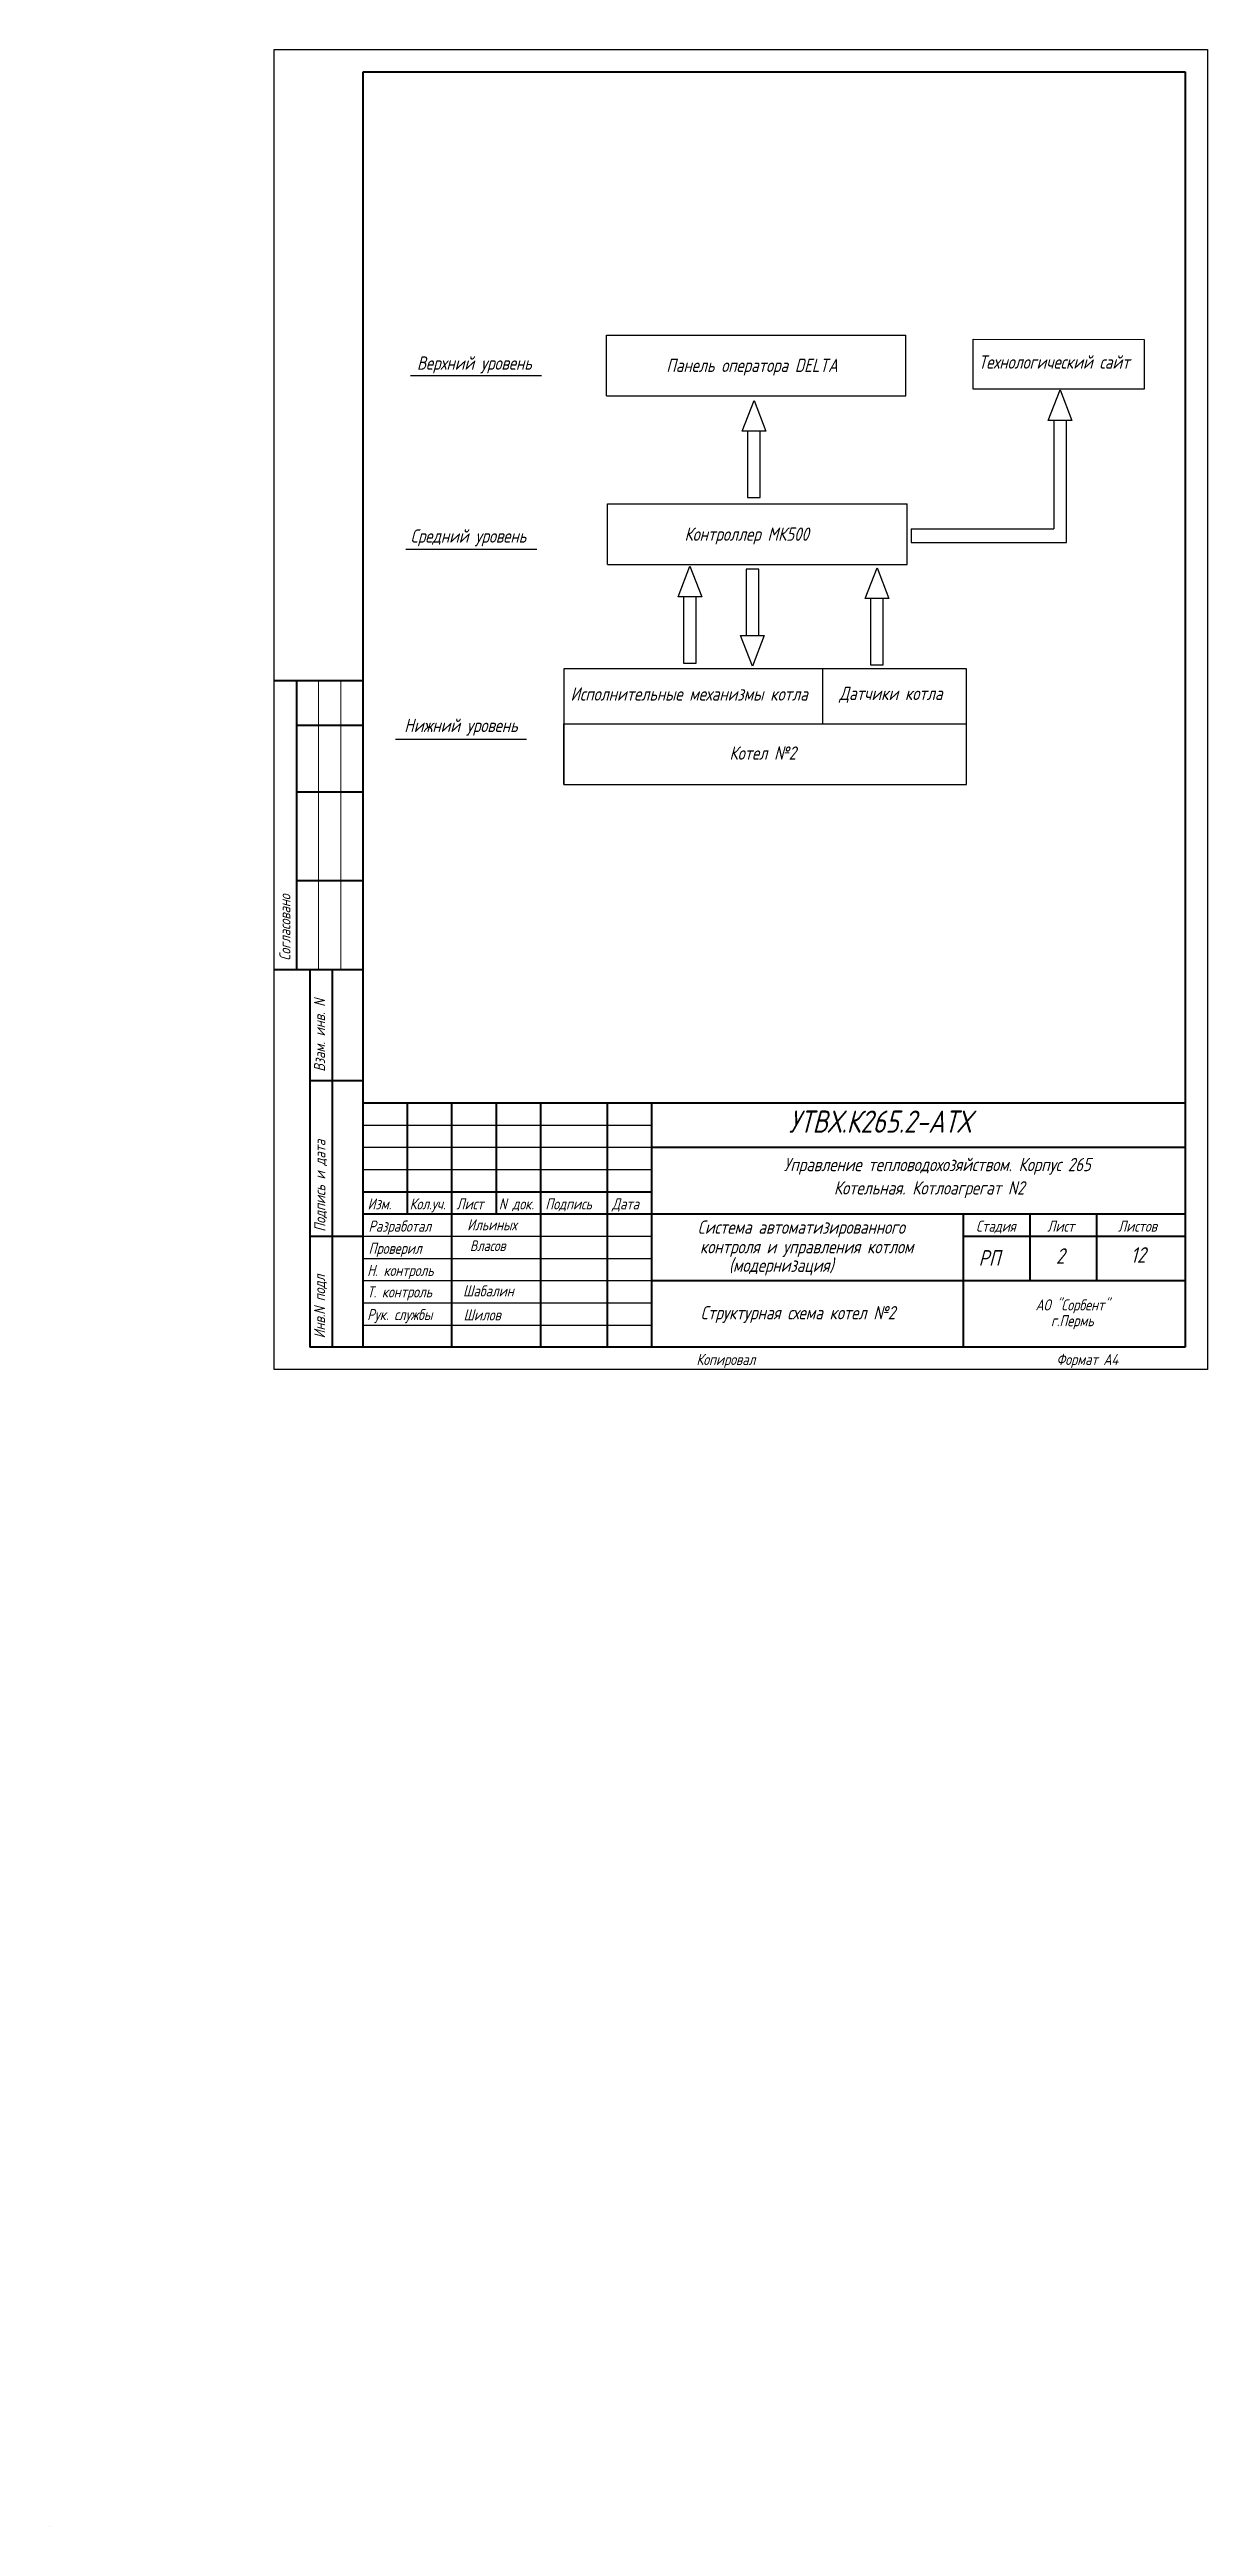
# Model space of a CAD drawing. Extents: x 944 to 1205, y 6 to 563.
import ezdxf

# ---------------------------------------------------------------- set-up
doc = ezdxf.new("R2010")
doc.units = 0
doc.header["$LTSCALE"] = 20
doc.header["$MEASUREMENT"] = 0
doc.layers.get('0').update_dxf_attribs({"linetype": 'CONTINUOUS'})
doc.layers.add('1', color=7, linetype='CONTINUOUS')
doc.layers.add('АСУТП', color=7, linetype='CONTINUOUS')
for name, color, linetype, lineweight in [('MAIN', 7, 'CONTINUOUS', 50), ('Основная', 7, 'CONTINUOUS', 50), ('Тонкая', 7, 'CONTINUOUS', 20)]:
    doc.layers.add(name, color=color, linetype=linetype, lineweight=lineweight)
doc.styles.add('GOST тип А', font='', dxfattribs={"oblique": 15})
doc.styles.get("Standard").update_dxf_attribs({"font": '', "oblique": 15, "height": 2.5})
doc.styles.get('GOST тип А').set_extended_font_data('GOST type A')
doc.styles.get('Standard').set_extended_font_data('GOST type A')

msp = doc.modelspace()

# ---------------------------------------------------------------- linework, layer by layer
at = {"color": 7}
msp.add_line((944, 6), (944, 6), dxfattribs=at)
at = {"layer": '1', "color": 7, "linetype": 'Continuous'}
for p, q in [((1069.3, 485.44, 1), (1069.3, 499.11, 1)), ((1069.3, 499.11, 1), (1136.7, 499.11, 1)), ((1136.7, 485.44, 1), (1136.7, 499.11, 1)), ((1025.22, 490.04, 1), (1054.69, 490.04, 1)), ((1069.3, 485.44, 1), (1136.7, 485.44, 1)), ((1168.73, 479.85, 1), (1171.4, 486.78, 1)), ((1171.4, 486.78, 1), (1174.06, 479.85, 1)), ((1099.87, 477.47, 1), (1102.54, 484.4, 1)), ((1102.54, 484.4, 1), (1105.2, 477.47, 1)), ((1169.95, 479.85, 1), (1168.73, 479.85, 1)), ((1169.95, 479.85, 1), (1169.95, 455.49, 1)), ((1172.8, 479.85, 1), (1169.95, 479.85, 1)), ((1172.8, 452.44, 1), (1172.8, 479.85, 1)), ((1174.06, 479.85, 1), (1172.8, 479.85, 1)), ((1101.09, 477.47, 1), (1099.87, 477.47, 1)), ((1101.09, 477.47, 1), (1101.09, 462.56, 1)), ((1103.94, 477.47, 1), (1101.09, 477.47, 1)), ((1103.94, 462.56, 1), (1103.94, 477.47, 1)), ((1105.2, 477.47, 1), (1103.94, 477.47, 1)), ((1069.57, 447.45, 1), (1069.57, 461.12, 1)), ((1069.57, 461.12, 1), (1136.98, 461.12, 1)), ((1101.09, 462.56, 1), (1103.94, 462.56, 1)), ((1136.98, 447.45, 1), (1136.98, 461.12, 1)), ((1136.98, 452.44, 1), (1136.98, 452.44, 1)), ((1137.89, 455.49, 1), (1169.95, 455.49, 1)), ((1137.89, 455.49, 1), (1137.89, 452.44, 1)), ((1137.89, 452.44, 1), (1172.8, 452.44, 1)), ((1024.19, 450.93, 1), (1053.66, 450.93, 1)), ((1069.57, 447.45, 1), (1136.98, 447.45, 1)), ((1085.43, 440.21, 1), (1088.1, 447.14, 1)), ((1088.1, 447.14, 1), (1090.76, 440.21, 1)), ((1103.62, 446.42, 1), (1100.77, 446.42, 1)), ((1100.77, 446.42, 1), (1100.77, 431.5, 1)), ((1103.62, 431.5, 1), (1103.62, 446.42, 1)), ((1127.52, 439.83, 1), (1130.2, 446.76, 1)), ((1130.2, 446.76, 1), (1132.85, 439.83, 1)), ((1086.65, 440.21, 1), (1085.43, 440.21, 1)), ((1086.65, 440.21, 1), (1086.65, 425.29, 1)), ((1089.5, 440.21, 1), (1086.65, 440.21, 1)), ((1089.5, 425.29, 1), (1089.5, 440.21, 1)), ((1090.76, 440.21, 1), (1089.5, 440.21, 1)), ((1128.74, 439.83, 1), (1127.52, 439.83, 1)), ((1128.74, 439.83, 1), (1128.75, 424.91, 1)), ((1131.59, 439.83, 1), (1128.74, 439.83, 1)), ((1131.59, 424.91, 1), (1131.59, 439.83, 1)), ((1132.85, 439.83, 1), (1131.59, 439.83, 1)), ((1102.17, 424.57, 1), (1099.51, 431.5, 1)), ((1099.51, 431.5, 1), (1100.77, 431.5, 1)), ((1100.77, 431.5, 1), (1103.62, 431.5, 1)), ((1104.84, 431.5, 1), (1102.17, 424.57, 1)), ((1103.62, 431.5, 1), (1104.84, 431.5, 1)), ((1059.7, 424.01, 1), (1059.7, 397.98, 1)), ((1150.31, 424.01, 1), (1059.7, 424.01, 1)), ((1086.65, 425.29, 1), (1089.5, 425.29, 1)), ((1118.04, 411.65, 1), (1118.04, 424.01, 1)), ((1128.75, 424.91, 1), (1131.59, 424.91, 1)), ((1150.31, 397.98, 1), (1150.31, 424.01, 1)), ((1021.86, 408.14, 1), (1051.33, 408.14, 1)), ((1059.7, 397.98, 1), (1059.7, 411.65, 1)), ((1059.7, 411.65, 1), (1150.31, 411.65, 1)), ((1059.7, 397.98, 1), (1150.31, 397.98, 1))]:
    msp.add_line(p, q, dxfattribs=at)
at = {"layer": '1', "color": 7, "linetype": 'Continuous', "elevation": 1}
msp.add_lwpolyline([(1151.81, 498.15), (1190.35, 498.14), (1190.35, 486.9), (1151.81, 486.9)], close=True, dxfattribs=at)
at = {"layer": 'АСУТП'}
for p, q in [((994.56, 266.35, 1), (994.56, 563.35, 1)), ((994.56, 563.35, 1), (1204.56, 563.35, 1)), ((1204.56, 563.35, 1), (1204.56, 266.35, 1)), ((1204.56, 266.35, 1), (994.56, 266.35, 1))]:
    msp.add_line(p, q, dxfattribs=at)
at = {"layer": 'АСУТП', "color": 7, "linetype": 'Continuous', "lineweight": -3}
for p, q in [((994.56, 563.35, 1), (1019.44, 563.35, 1)), ((994.56, 563.35, 1), (1019.44, 563.35, 1)), ((994.56, 563.35, 1), (1019.44, 563.35, 1)), ((1199.56, 558.35, 1), (1014.56, 558.35, 1))]:
    msp.add_line(p, q, dxfattribs=at)
at = {"layer": 'АСУТП', "color": 7, "linetype": 'Continuous', "lineweight": 40}
for p, q in [((1014.56, 558.35, 1), (1199.56, 558.35, 1)), ((1199.56, 558.35, 1), (1199.56, 271.35, 1)), ((994.54, 421.35, 1), (1014.54, 421.35, 1)), ((999.54, 421.35, 1), (999.54, 356.35, 1)), ((999.54, 411.35, 1), (1014.54, 411.35, 1)), ((999.54, 396.35, 1), (1014.54, 396.35, 1)), ((999.54, 376.35, 1), (1014.54, 376.35, 1)), ((994.54, 356.35, 1), (1014.56, 356.35, 1)), ((1002.64, 331.34, 1), (1014.54, 331.34, 1)), ((1002.64, 296.34, 1), (1014.54, 296.34, 1)), ((1199.56, 271.35, 1), (1014.56, 271.35, 1))]:
    msp.add_line(p, q, dxfattribs=at)
at = {"layer": 'АСУТП', "lineweight": 40}
for p, q in [((1014.56, 271.35, 1), (1014.56, 558.35, 1)), ((1002.56, 356.35, 1), (1002.56, 271.35, 1)), ((1007.56, 356.35, 1), (1007.56, 271.35, 1)), ((1014.56, 271.35, 1), (1002.56, 271.35, 1))]:
    msp.add_line(p, q, dxfattribs=at)
at = {"layer": 'АСУТП', "color": 7, "linetype": 'Continuous', "lineweight": 30}
msp.add_line((1014.56, 558.35, 1), (1014.56, 471.35, 1), dxfattribs=at)
at = {"layer": 'АСУТП', "color": 7, "linetype": 'Continuous', "lineweight": 15}
for p, q in [((1004.54, 421.35, 1), (1004.54, 356.35, 1)), ((1009.54, 421.35, 1), (1009.54, 356.35, 1))]:
    msp.add_line(p, q, dxfattribs=at)
at = {"layer": 'Основная', "lineweight": 40}
for p, q in [((1014.56, 326.35, 1), (1199.56, 326.35, 1)), ((1014.56, 271.35, 1), (1014.56, 326.35, 1)), ((1024.56, 301.35, 1), (1024.56, 326.35, 1)), ((1034.56, 271.35, 1), (1034.56, 326.35, 1)), ((1044.56, 301.35, 1), (1044.56, 326.35, 1)), ((1054.56, 271.35, 1), (1054.56, 326.35, 1)), ((1069.56, 271.35, 1), (1069.56, 326.35, 1)), ((1079.56, 271.35, 1), (1079.56, 326.35, 1)), ((1079.56, 316.35, 1), (1199.56, 316.35, 1)), ((1014.56, 306.35, 1), (1079.56, 306.35, 1)), ((1014.56, 301.35, 1), (1199.56, 301.35, 1)), ((1149.56, 301.35, 1), (1149.56, 271.35, 1)), ((1164.56, 301.35, 1), (1164.56, 286.35, 1)), ((1179.56, 301.35, 1), (1179.56, 286.35, 1)), ((1149.56, 296.35, 1), (1199.56, 296.35, 1)), ((1079.56, 286.35, 1), (1199.56, 286.35, 1))]:
    msp.add_line(p, q, dxfattribs=at)
at = {"layer": 'Тонкая', "lineweight": -3}
for p, q in [((1014.56, 321.35, 1), (1079.56, 321.35, 1)), ((1014.56, 316.35, 1), (1079.56, 316.35, 1)), ((1014.56, 311.35, 1), (1079.56, 311.35, 1)), ((1014.56, 296.35, 1), (1079.56, 296.35, 1)), ((1014.56, 291.35, 1), (1079.56, 291.35, 1)), ((1014.56, 286.35, 1), (1079.56, 286.35, 1)), ((1014.56, 281.35, 1), (1079.56, 281.35, 1)), ((1014.56, 276.35, 1), (1079.56, 276.35, 1))]:
    msp.add_line(p, q, dxfattribs=at)

# ---------------------------------------------------------------- texts
at = {"color": 0, "linetype": 'Continuous', "oblique": 15}
for s, height, p in [('УТВХ.К265.2-АТХ', 5, (1110.36, 319.62, 1)), ('Власов', 2.4, (1038.59, 292.98, 1))]:
    msp.add_text(s, height=height, dxfattribs=at).set_placement(p)
at = {"linetype": 'Continuous', "oblique": 15}
for s, p in [('Управление тепловодохозяйством. Корпус 265', (1109.22, 310.96, 1)), ('Котельная. Котлоагрегат N2', (1120.49, 305.71, 1)), ('Система автоматизированного ', (1089.84, 296.87, 1)), ('контроля и управления котлом', (1090.36, 292.47, 1)), ('(модернизация)', (1096.88, 288.3, 1)), ('Структурная схема котел №2', (1090.51, 277.62, 1))]:
    msp.add_text(s, height=3, dxfattribs=at).set_placement(p)
at = {"color": 7, "linetype": 'Continuous', "style": 'GOST тип А', "oblique": 15}
for s, p in [('АО "Сорбент"', (1165.85, 279.62, 1)), ('г.Пермь', (1169.33, 276.07, 1))]:
    msp.add_text(s, height=2.5, dxfattribs=at).set_placement(p)
at = {"layer": 'MAIN', "lineweight": 40, "style": 'GOST тип А', "oblique": 15}
msp.add_text('Шабалин', height=2.5, dxfattribs=at).set_placement((1037.04, 282.77, 1))
at = {"layer": 'АСУТП', "color": 7, "linetype": 'Continuous', "lineweight": -3, "style": 'GOST тип А', "oblique": 15}
for s, p in [('Верхний уровень', (1026.67, 491.3, 1)), ('Панель оператора DELTA', (1082.78, 490.8, 1)), ('Технологический сайт', (1153.07, 491.54, 1)), ('Средний уровень', (1025.24, 452.39, 1)), ('Контроллер МК500', (1086.87, 452.81, 1)), ('Исполнительные механизмы котла', (1061.23, 416.85, 1)), ('Датчики котла', (1121.71, 416.97, 1)), ('Нижний уровень', (1023.81, 409.77, 1)), ('Котел №2', (1096.99, 403.55, 1))]:
    msp.add_text(s, height=3, dxfattribs=at).set_placement(p)
at = {"layer": 'АСУТП', "color": 7, "linetype": 'Continuous', "lineweight": 40, "style": 'GOST тип А', "oblique": 15}
for s, p in [('Согласовано', (998.22, 358.35, 1)), ('Взам. инв. N', (1006.02, 333.34, 1)), ('Подпись и дата', (1006.07, 297.34, 1)), ('Инв.N подл', (1006.02, 273.34, 1))]:
    msp.add_text(s, height=2.5, rotation=90, dxfattribs=at).set_placement(p)
at = {"layer": 'АСУТП', "style": 'GOST тип А', "oblique": 15}
for s, p in [('Копировал', (1089.56, 267.35, 1)), ('Формат A4', (1170.56, 267.35, 1))]:
    msp.add_text(s, height=2.5, dxfattribs=at).set_placement(p)
at = {"layer": 'Тонкая', "style": 'GOST тип А', "oblique": 15}
msp.add_text('Изм.', height=2.5, dxfattribs=at).set_placement((1015.56, 302.35, 1))
at = {"layer": 'Тонкая', "lineweight": 40, "style": 'GOST тип А', "oblique": 15}
for s, height, p in [('Кол.уч.', 2.5, (1025.03, 302.35, 1)), ('Лист', 2.5, (1035.56, 302.35, 1)), ('N док.', 2.5, (1045.11, 302.35, 1)), ('Подпись', 2.5, (1055.56, 302.35, 1)), ('Дата', 2.5, (1070.56, 302.35, 1)), ('Разработал', 2.5, (1015.78, 297.35, 1)), ('Ильиных', 2.5, (1037.98, 297.66, 1)), ('Стадия', 2.5, (1152.49, 297.35, 1)), ('Лист', 2.5, (1168.51, 297.35, 1)), ('Листов', 2.5, (1184.43, 297.35, 1)), ('Н. контроль', 2.5, (1015.48, 287.38, 1)), ('Проверил', 2.5, (1015.78, 292.35, 1)), ('РП', 3.5, (1153.07, 289.69, 1)), ('2', 3.5, (1170.46, 290.12, 1)), ('12', 3.5, (1187.29, 290.37, 1)), ('Т. контроль', 2.5, (1015.48, 282.56, 1)), ('Рук. службы', 2.5, (1015.48, 277.44, 1)), ('Шилов', 2.5, (1037.16, 277.38, 1))]:
    msp.add_text(s, height=height, dxfattribs=at).set_placement(p)

doc.saveas('drawing.dxf')
